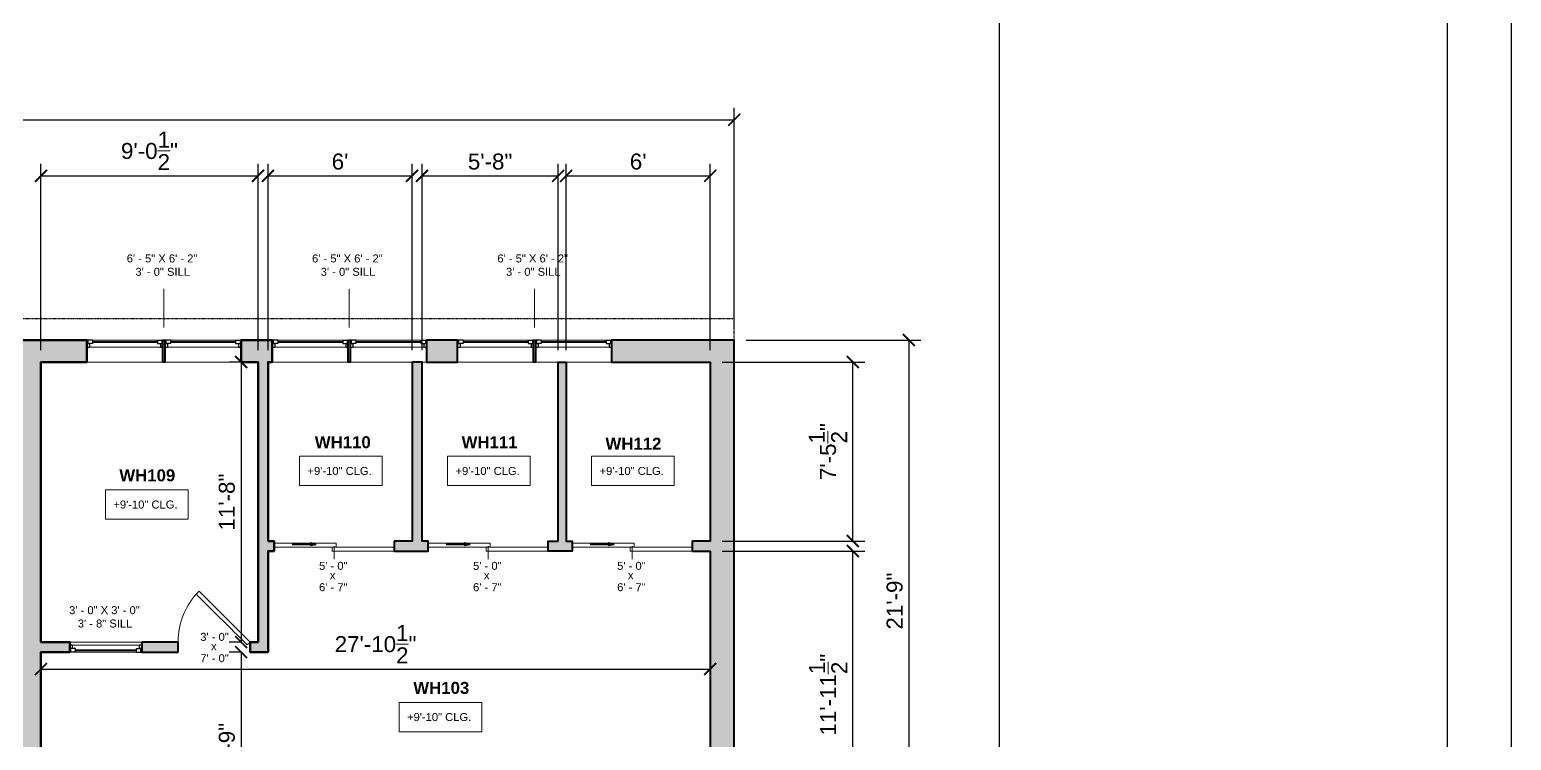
# Model space of a CAD drawing. Header units: inches. Extents: x -2078 to 106214, y -964 to 6385.
# Drawn here: x 77801 to 78542, y 4011 to 4366 of the extents above; entities that cross this region are included whole.
import ezdxf

# ---------------------------------------------------------------- set-up
doc = ezdxf.new("R2010")
doc.units = ezdxf.units.IN
doc.header["$MEASUREMENT"] = 0
doc.linetypes.add('HIDDEN2', pattern=[0.1875, 0.125, -0.0625])
for name, color, linetype, lineweight in [('A-ANNO', 2, 'Continuous', 5), ('A-ANNO-DIMS', 1, 'Continuous', 9), ('A-DETAIL-1', 4, 'Continuous', 40), ('A-DOOR', 1, 'Continuous', 18), ('A-GLAZ', 2, 'Continuous', 30), ('A-HIDDEN', 2, 'HIDDEN2', 18), ('A-WALL', 3, 'Continuous', 40), ('A-WINDOWS', 2, 'Continuous', 18)]:
    doc.layers.add(name, color=color, linetype=linetype, lineweight=lineweight)
doc.layers.add('A-HATCH', color=9, linetype='Continuous')
doc.layers.add('A-TB', color=7, linetype='Continuous')
doc.styles.add('Arial_1', font='arial.ttf', dxfattribs={"height": 0.0625})
doc.styles.add('Arial_2', font='arial.ttf', dxfattribs={"height": 3})
doc.styles.add('Arial_B', font='arialbd.ttf', dxfattribs={"height": 4.5})
doc.styles.add('Jay Cad', font='arial.ttf', dxfattribs={"height": 0.125})
doc.dimstyles.new('Jay Cad - DIMS', dxfattribs={"dimtxt": 0.125, "dimasz": 0.09375, "dimexe": 0.09375, "dimexo": 0.09375, "dimgap": 0.046875, "dimtad": 1, "dimdec": 1, "dimzin": 0, "dimdsep": 46, "dimlunit": 4, "dimtxsty": 'Jay Cad', "dimblk": 'ARCHTICK', "dimcen": 0.09, "dimclrd": 1, "dimclre": 1, "dimclrt": 256, "dimadec": 0, "dimazin": 0, "dimtfac": 1, "dimtdec": 1, "dimtofl": 0, "dimtmove": 1, "dimatfit": 3, "dimfxl": 1, "dimtolj": 1, "dimtzin": 0, "dimarcsym": 0})

# ---------------------------------------------------------------- blocks, each defined once
blk = doc.blocks.new('JC_DOOR_SINGLE PANEL - SINGLE DOOR-1456345-Weiler Hall - Main Floor Plan Existing')
at = {"layer": 'A-DOOR', "lineweight": 30}
for p, q in [((-7.46, 27.96), (-8.87, 26.54)), ((-8.87, 26.54), (16.59, 1.09)), ((18, 2.5), (-7.46, 27.96)), ((16.59, 1.09), (18, 2.5))]:
    blk.add_line(p, q, dxfattribs=at)
at = {"layer": 'A-DOOR', "lineweight": 9}
blk.add_arc((18, 2.5), 36, 135, 180, dxfattribs=at)
blk = doc.blocks.new('JC_FIXED WINDOW - MUNTIN - FIXED WINDOW-1463137-Weiler Hall - Main Floor Plan Existing')
at = {"layer": 'A-GLAZ'}
for p, q in [((-18, 2.5), (-18, -2.5)), ((-15.25, 2.5), (-18, 2.5)), ((-17.5, 2.5), (-17.5, 0.75)), ((-17.5, 0.75), (-16.75, 0.75)), ((-15.25, 0.75), (-16.75, 0.75)), ((-16.75, 0.75), (-16.75, -1)), ((-15.25, 2.5), (-15.25, 0.75)), ((15.25, 2.5), (18, 2.5)), ((15.25, 2.5), (15.25, 0.75)), ((15.25, 0.75), (17.5, 0.75)), ((16.75, 0.75), (16.75, -1)), ((17.5, 2.5), (17.5, 0.75)), ((18, 2.5), (18, -2.5)), ((-18, -1), (-16.75, -1)), ((16.75, -1), (18, -1))]:
    blk.add_line(p, q, dxfattribs=at)
at = {"layer": 'A-GLAZ', "lineweight": 9}
for p, q in [((15.25, 2.5), (-15.25, 2.5)), ((16.75, -1), (-16.75, -1))]:
    blk.add_line(p, q, dxfattribs=at)
at = {"layer": 'A-GLAZ', "lineweight": 40}
blk.add_line((-15.25, 1.625), (15.25, 1.625), dxfattribs=at)
at = {"layer": 'A-WINDOWS'}
for p, q in [((18, 2.5), (-18, 2.5)), ((-18, -2.5), (18, -2.5))]:
    blk.add_line(p, q, dxfattribs=at)
blk = doc.blocks.new('JC_SLIDING DOOR_GLASS - SLIDING DOOR - GLASS-1463932-Weiler Hall - Main Floor Plan Existing')
at = {"layer": 'A-DETAIL-1', "lineweight": 18}
blk.add_hatch(color=256, dxfattribs=at).paths.add_polyline_path([(12.01, 4.53), (9, 4), (12.01, 3.47)])
at = {"layer": 'A-DETAIL-1'}
for p, q in [((12.01, 4.53), (9, 4)), ((21, 4), (9, 4)), ((9, 4), (12.01, 3.47)), ((12.01, 3.47), (12.01, 4.53))]:
    blk.add_line(p, q, dxfattribs=at)
at = {"layer": 'A-DOOR'}
for p, q in [((1, 7.5), (-30, 7.5)), ((-30, 7.5), (-30, 5.5)), ((1, 5.5), (1, 7.5)), ((-30, 5.5), (1, 5.5)), ((30, 5.5), (-1, 5.5)), ((-1, 5.5), (-1, 3.5)), ((-1, 3.5), (30, 3.5)), ((30, 3.5), (30, 5.5))]:
    blk.add_line(p, q, dxfattribs=at)
blk = doc.blocks.new('JC_FIXED WINDOW - MUNTIN - FIXED WINDOW-1460296-Weiler Hall - Main Floor Plan Existing')
at = {"layer": 'A-GLAZ'}
for p, q in [((-19, 5.5), (-19, -5.5)), ((-16.25, 5.5), (-19, 5.5)), ((-19, 2), (-17.75, 2)), ((-18.5, 5.5), (-18.5, 3.75)), ((-18.5, 3.75), (-17.75, 3.75)), ((-16.25, 3.75), (-17.75, 3.75)), ((-17.75, 3.75), (-17.75, 2)), ((-16.25, 5.5), (-16.25, 3.75)), ((16.25, 5.5), (19, 5.5)), ((16.25, 5.5), (16.25, 3.75)), ((16.25, 3.75), (18.5, 3.75)), ((17.75, 3.75), (17.75, 2)), ((17.75, 2), (19, 2)), ((18.5, 5.5), (18.5, 3.75)), ((19, 5.5), (19, -5.5))]:
    blk.add_line(p, q, dxfattribs=at)
at = {"layer": 'A-GLAZ', "lineweight": 9}
for p, q in [((17.75, 2), (-17.75, 2)), ((16.25, 5.5), (-16.25, 5.5))]:
    blk.add_line(p, q, dxfattribs=at)
at = {"layer": 'A-GLAZ', "lineweight": 40}
blk.add_line((-16.25, 4.625), (16.25, 4.625), dxfattribs=at)
at = {"layer": 'A-WINDOWS'}
for p, q in [((19, 5.5), (-19, 5.5)), ((-19, -5.5), (19, -5.5))]:
    blk.add_line(p, q, dxfattribs=at)
blk = doc.blocks.new('JC- existing door Tag_quad - JC- existing door Tag_quad-839775-Weiler Hall - Main Floor Plan Existing')
at = {"layer": 'A-ANNO', "insert": (-0.023, 0.038), "char_height": 0.0625, "width": 0.0505, "attachment_point": 1, "style": 'Arial_1', "bg_fill": 3, "box_fill_scale": 1.25, "bg_fill_color": 256, "bg_fill_true_color": 13158600, "bg_fill_transparency": 0}
blk.add_mtext('x', dxfattribs=at)
blk = doc.blocks.new('_ArchTick')
at = {"color": 0, "linetype": 'ByBlock', "const_width": 0.15}
blk.add_lwpolyline([(-0.5, -0.5), (0.5, 0.5)], dxfattribs=at)
blk = doc.blocks.new('*D2828')
at = {"layer": 'A-ANNO-DIMS', "color": 1, "lineweight": -2, "transparency": 16777216}
for p, q in [((77806.93, 4206.15), (77806.93, 4299.2)), ((77915.43, 4206.15), (77915.43, 4299.2)), ((77806.93, 4293.2), (77915.43, 4293.2))]:
    blk.add_line(p, q, dxfattribs=at)
at = {"layer": 'Defpoints', "color": 0, "transparency": 16777216}
for p in [(77915.43, 4293.2), (77806.93, 4200.15), (77915.43, 4200.15)]:
    blk.add_point(p, dxfattribs=at)
at = {"layer": 'A-ANNO-DIMS', "color": 1, "lineweight": -2, "transparency": 16777216, "xscale": 6, "yscale": 6, "zscale": 6, "rotation": 180}
blk.add_blockref('_ArchTick', (77806.93, 4293.2), dxfattribs=at)
at = {"layer": 'A-ANNO-DIMS', "color": 1, "lineweight": -2, "transparency": 16777216, "xscale": 6, "yscale": 6, "zscale": 6}
blk.add_blockref('_ArchTick', (77915.43, 4293.2), dxfattribs=at)
at = {"layer": 'A-ANNO-DIMS', "color": 2, "transparency": 16777216, "insert": (77861.18, 4305.64), "char_height": 8, "width": 0.8829, "attachment_point": 5, "style": 'Jay Cad'}
blk.add_mtext('\\A1;9\'-0{\\H1x;\\S1/2;}"', dxfattribs=at)
blk = doc.blocks.new('*D2829')
at = {"layer": 'A-ANNO-DIMS', "color": 1, "lineweight": -2, "transparency": 16777216}
for p, q in [((77920.43, 4206.15), (77920.43, 4299.2)), ((77992.43, 4206.15), (77992.43, 4299.2)), ((77920.43, 4293.2), (77992.43, 4293.2))]:
    blk.add_line(p, q, dxfattribs=at)
at = {"layer": 'Defpoints', "color": 0, "transparency": 16777216}
for p in [(77992.43, 4293.2), (77920.43, 4200.15), (77992.43, 4200.15)]:
    blk.add_point(p, dxfattribs=at)
at = {"layer": 'A-ANNO-DIMS', "color": 1, "lineweight": -2, "transparency": 16777216, "xscale": 6, "yscale": 6, "zscale": 6, "rotation": 180}
blk.add_blockref('_ArchTick', (77920.43, 4293.2), dxfattribs=at)
at = {"layer": 'A-ANNO-DIMS', "color": 1, "lineweight": -2, "transparency": 16777216, "xscale": 6, "yscale": 6, "zscale": 6}
blk.add_blockref('_ArchTick', (77992.43, 4293.2), dxfattribs=at)
at = {"layer": 'A-ANNO-DIMS', "color": 2, "transparency": 16777216, "insert": (77956.43, 4300.29), "char_height": 8, "width": 0.5345, "attachment_point": 5, "style": 'Jay Cad'}
blk.add_mtext("\\A1;6'", dxfattribs=at)
blk = doc.blocks.new('*D2830')
at = {"layer": 'A-ANNO-DIMS', "color": 1, "lineweight": -2, "transparency": 16777216}
for p, q in [((77997.43, 4206.15), (77997.43, 4299.2)), ((78065.43, 4206.15), (78065.43, 4299.2)), ((77997.43, 4293.2), (78065.43, 4293.2))]:
    blk.add_line(p, q, dxfattribs=at)
at = {"layer": 'Defpoints', "color": 0, "transparency": 16777216}
for p in [(78065.43, 4293.2), (77997.43, 4200.15), (78065.43, 4200.15)]:
    blk.add_point(p, dxfattribs=at)
at = {"layer": 'A-ANNO-DIMS', "color": 1, "lineweight": -2, "transparency": 16777216, "xscale": 6, "yscale": 6, "zscale": 6, "rotation": 180}
blk.add_blockref('_ArchTick', (77997.43, 4293.2), dxfattribs=at)
at = {"layer": 'A-ANNO-DIMS', "color": 1, "lineweight": -2, "transparency": 16777216, "xscale": 6, "yscale": 6, "zscale": 6}
blk.add_blockref('_ArchTick', (78065.43, 4293.2), dxfattribs=at)
at = {"layer": 'A-ANNO-DIMS', "color": 2, "transparency": 16777216, "insert": (78031.43, 4300.29), "char_height": 8, "width": 0.5345, "attachment_point": 5, "style": 'Jay Cad'}
blk.add_mtext('\\A1;5\'-8"', dxfattribs=at)
blk = doc.blocks.new('*D2831')
at = {"layer": 'A-ANNO-DIMS', "color": 1, "lineweight": -2, "transparency": 16777216}
for p, q in [((78069.43, 4206.15), (78069.43, 4299.2)), ((78141.43, 4206.15), (78141.43, 4299.2)), ((78069.43, 4293.2), (78141.43, 4293.2))]:
    blk.add_line(p, q, dxfattribs=at)
at = {"layer": 'Defpoints', "color": 0, "transparency": 16777216}
for p in [(78141.43, 4293.2), (78069.43, 4200.15), (78141.43, 4200.15)]:
    blk.add_point(p, dxfattribs=at)
at = {"layer": 'A-ANNO-DIMS', "color": 1, "lineweight": -2, "transparency": 16777216, "xscale": 6, "yscale": 6, "zscale": 6, "rotation": 180}
blk.add_blockref('_ArchTick', (78069.43, 4293.2), dxfattribs=at)
at = {"layer": 'A-ANNO-DIMS', "color": 1, "lineweight": -2, "transparency": 16777216, "xscale": 6, "yscale": 6, "zscale": 6}
blk.add_blockref('_ArchTick', (78141.43, 4293.2), dxfattribs=at)
at = {"layer": 'A-ANNO-DIMS', "color": 2, "transparency": 16777216, "insert": (78105.43, 4300.29), "char_height": 8, "width": 0.5345, "attachment_point": 5, "style": 'Jay Cad'}
blk.add_mtext("\\A1;6'", dxfattribs=at)
blk = doc.blocks.new('*D2836')
at = {"layer": 'A-ANNO-DIMS', "color": 1, "lineweight": -2, "transparency": 16777216}
for p, q in [((78147.43, 4200.15), (78218.74, 4200.15)), ((78212.74, 4110.63), (78212.74, 4200.15)), ((78147.43, 4110.63), (78218.74, 4110.63))]:
    blk.add_line(p, q, dxfattribs=at)
at = {"layer": 'Defpoints', "color": 0, "transparency": 16777216}
for p in [(78141.43, 4200.15), (78212.74, 4200.15), (78141.43, 4110.63)]:
    blk.add_point(p, dxfattribs=at)
at = {"layer": 'A-ANNO-DIMS', "color": 1, "lineweight": -2, "transparency": 16777216, "xscale": 6, "yscale": 6, "zscale": 6}
for p, rotation in [((78212.74, 4200.15), 90), ((78212.74, 4110.63), 270)]:
    blk.add_blockref('_ArchTick', p, dxfattribs=dict(at, rotation=rotation))
at = {"layer": 'A-ANNO-DIMS', "color": 2, "transparency": 16777216, "insert": (78200.3, 4155.39), "char_height": 8, "width": 0.8829, "attachment_point": 5, "rotation": 90, "style": 'Jay Cad'}
blk.add_mtext('\\A1;7\'-5{\\H1x;\\S1/2;}"', dxfattribs=at)
blk = doc.blocks.new('*D2837')
at = {"layer": 'A-ANNO-DIMS', "color": 1, "lineweight": -2, "transparency": 16777216}
for p, q in [((78147.43, 4105.63), (78218.74, 4105.63)), ((78212.74, 3962.15), (78212.74, 4105.63)), ((78147.43, 3962.15), (78218.74, 3962.15))]:
    blk.add_line(p, q, dxfattribs=at)
at = {"layer": 'Defpoints', "color": 0, "transparency": 16777216}
for p in [(78141.43, 4105.63), (78212.74, 4105.63), (78141.43, 3962.15)]:
    blk.add_point(p, dxfattribs=at)
at = {"layer": 'A-ANNO-DIMS', "color": 1, "lineweight": -2, "transparency": 16777216, "xscale": 6, "yscale": 6, "zscale": 6}
for p, rotation in [((78212.74, 4105.63), 90), ((78212.74, 3962.15), 270)]:
    blk.add_blockref('_ArchTick', p, dxfattribs=dict(at, rotation=rotation))
at = {"layer": 'A-ANNO-DIMS', "color": 2, "transparency": 16777216, "insert": (78200.37, 4033.89), "char_height": 8, "width": 1.1137, "attachment_point": 5, "rotation": 90, "style": 'Jay Cad'}
blk.add_mtext('\\A1;11\'-11{\\H1x;\\S1/2;}"', dxfattribs=at)
blk = doc.blocks.new('*D2838')
at = {"layer": 'A-ANNO-DIMS', "color": 1, "lineweight": -2, "transparency": 16777216}
for p, q in [((78159.43, 4211.15), (78246.74, 4211.15)), ((78240.74, 4211.15), (78240.74, 3950.15)), ((78159.43, 3950.15), (78246.74, 3950.15))]:
    blk.add_line(p, q, dxfattribs=at)
at = {"layer": 'Defpoints', "color": 0, "transparency": 16777216}
for p in [(78153.43, 4211.15), (78153.43, 3950.15), (78240.74, 3950.15)]:
    blk.add_point(p, dxfattribs=at)
at = {"layer": 'A-ANNO-DIMS', "color": 1, "lineweight": -2, "transparency": 16777216, "xscale": 6, "yscale": 6, "zscale": 6}
for p, rotation in [((78240.74, 4211.15), 90), ((78240.74, 3950.15), 270)]:
    blk.add_blockref('_ArchTick', p, dxfattribs=dict(at, rotation=rotation))
at = {"layer": 'A-ANNO-DIMS', "color": 2, "transparency": 16777216, "insert": (78233.65, 4080.65), "char_height": 8, "width": 0.6498, "attachment_point": 5, "rotation": 90, "style": 'Jay Cad'}
blk.add_mtext('\\A1;21\'-9"', dxfattribs=at)
blk = doc.blocks.new('*D2842')
at = {"layer": 'A-ANNO-DIMS', "color": 1, "lineweight": -2, "transparency": 16777216}
for p, q in [((77092.93, 4246.15), (77092.93, 4327.2)), ((78153.43, 4217.15), (78153.43, 4327.2)), ((77092.93, 4321.2), (78153.43, 4321.2))]:
    blk.add_line(p, q, dxfattribs=at)
at = {"layer": 'Defpoints', "color": 0, "transparency": 16777216}
for p in [(78153.43, 4321.2), (77092.93, 4240.15), (78153.43, 4211.15)]:
    blk.add_point(p, dxfattribs=at)
at = {"layer": 'A-ANNO-DIMS', "color": 1, "lineweight": -2, "transparency": 16777216, "xscale": 6, "yscale": 6, "zscale": 6, "rotation": 180}
blk.add_blockref('_ArchTick', (77092.93, 4321.2), dxfattribs=at)
at = {"layer": 'A-ANNO-DIMS', "color": 1, "lineweight": -2, "transparency": 16777216, "xscale": 6, "yscale": 6, "zscale": 6}
blk.add_blockref('_ArchTick', (78153.43, 4321.2), dxfattribs=at)
at = {"layer": 'A-ANNO-DIMS', "color": 2, "transparency": 16777216, "insert": (77623.18, 4333.64), "char_height": 8, "width": 0.9983, "attachment_point": 5, "style": 'Jay Cad'}
blk.add_mtext('\\A1;88\'-4{\\H1x;\\S1/2;}"', dxfattribs=at)
blk = doc.blocks.new('*D2814')
at = {"layer": 'A-ANNO-DIMS', "color": 1, "lineweight": -2, "transparency": 16777216}
for p, q in [((77906.61, 4200.15), (77900.96, 4200.15)), ((77906.96, 4200.15), (77906.96, 4060.15)), ((77906.61, 4060.15), (77900.96, 4060.15))]:
    blk.add_line(p, q, dxfattribs=at)
at = {"layer": 'Defpoints', "color": 0, "transparency": 16777216}
for p in [(77912.61, 4200.15), (77906.96, 4060.15), (77912.61, 4060.15)]:
    blk.add_point(p, dxfattribs=at)
at = {"layer": 'A-ANNO-DIMS', "color": 1, "lineweight": -2, "transparency": 16777216, "xscale": 6, "yscale": 6, "zscale": 6}
for p, rotation in [((77906.96, 4200.15), 90), ((77906.96, 4060.15), 270)]:
    blk.add_blockref('_ArchTick', p, dxfattribs=dict(at, rotation=rotation))
at = {"layer": 'A-ANNO-DIMS', "color": 2, "transparency": 16777216, "insert": (77899.87, 4130.15), "char_height": 8, "width": 0.6498, "attachment_point": 5, "rotation": 90, "style": 'Jay Cad'}
blk.add_mtext('\\A1;11\'-8"', dxfattribs=at)
blk = doc.blocks.new('*D2815')
at = {"layer": 'A-ANNO-DIMS', "color": 1, "lineweight": -2, "transparency": 16777216}
for p, q in [((77906.61, 4055.15), (77900.96, 4055.15)), ((77906.96, 4055.15), (77906.96, 3962.15)), ((77906.61, 3962.15), (77900.96, 3962.15))]:
    blk.add_line(p, q, dxfattribs=at)
at = {"layer": 'Defpoints', "color": 0, "transparency": 16777216}
for p in [(77912.61, 4055.15), (77906.96, 3962.15), (77912.61, 3962.15)]:
    blk.add_point(p, dxfattribs=at)
at = {"layer": 'A-ANNO-DIMS', "color": 1, "lineweight": -2, "transparency": 16777216, "xscale": 6, "yscale": 6, "zscale": 6}
for p, rotation in [((77906.96, 4055.15), 90), ((77906.96, 3962.15), 270)]:
    blk.add_blockref('_ArchTick', p, dxfattribs=dict(at, rotation=rotation))
at = {"layer": 'A-ANNO-DIMS', "color": 2, "transparency": 16777216, "insert": (77899.87, 4008.65), "char_height": 8, "width": 0.5345, "attachment_point": 5, "rotation": 90, "style": 'Jay Cad'}
blk.add_mtext('\\A1;7\'-9"', dxfattribs=at)
blk = doc.blocks.new('*D2816')
at = {"layer": 'A-ANNO-DIMS', "color": 1, "lineweight": -2, "transparency": 16777216}
for p, q in [((77806.93, 4046.69), (78141.43, 4046.69)), ((77806.93, 4046.35), (77806.93, 4040.69)), ((78141.43, 4046.35), (78141.43, 4040.69))]:
    blk.add_line(p, q, dxfattribs=at)
at = {"layer": 'Defpoints', "color": 0, "transparency": 16777216}
for p in [(77806.93, 4052.35), (78141.43, 4052.35), (78141.43, 4046.69)]:
    blk.add_point(p, dxfattribs=at)
at = {"layer": 'A-ANNO-DIMS', "color": 1, "lineweight": -2, "transparency": 16777216, "xscale": 6, "yscale": 6, "zscale": 6, "rotation": 180}
blk.add_blockref('_ArchTick', (77806.93, 4046.69), dxfattribs=at)
at = {"layer": 'A-ANNO-DIMS', "color": 1, "lineweight": -2, "transparency": 16777216, "xscale": 6, "yscale": 6, "zscale": 6}
blk.add_blockref('_ArchTick', (78141.43, 4046.69), dxfattribs=at)
at = {"layer": 'A-ANNO-DIMS', "color": 2, "transparency": 16777216, "insert": (77974.18, 4059.13), "char_height": 8, "width": 1.1137, "attachment_point": 5, "style": 'Jay Cad'}
blk.add_mtext('\\A1;27\'-10{\\H1x;\\S1/2;}"', dxfattribs=at)
blk = doc.blocks.new('JC_TB_48x36 - JC_TB_3624-1264225-Floor Plans')
at = {"layer": 'A-TB'}
for p, q in [((47.997, -11.988), (47.997, 24.012)), ((43.997, 23.512), (43.997, -11.488)), ((47.497, -11.488), (47.497, 23.512))]:
    blk.add_line(p, q, dxfattribs=at)

msp = doc.modelspace()

# ---------------------------------------------------------------- linework, layer by layer
at = {"layer": 'A-ANNO'}
for p, q in [((77868.306, 4217.412), (77868.306, 4236.796)), ((77960.931, 4217.412), (77960.931, 4236.796)), ((78053.556, 4217.412), (78053.556, 4236.796))]:
    msp.add_line(p, q, dxfattribs=at)
at = {"layer": 'A-HIDDEN', "lineweight": 30}
for p, q in [((78153.43, 4221.799), (77092.93, 4221.799)), ((78153.43, 4211.152), (78153.43, 4221.799))]:
    msp.add_line(p, q, dxfattribs=at)

# ---------------------------------------------------------------- block references
at = {"layer": 'A-DOOR', "rotation": 180}
for p in [(77953.43, 4113.132), (78030.43, 4113.132), (78102.43, 4113.132)]:
    msp.add_blockref('JC_SLIDING DOOR_GLASS - SLIDING DOOR - GLASS-1463932-Weiler Hall - Main Floor Plan Existing', p, dxfattribs=at)
at = {"layer": 'A-WINDOWS'}
for p in [(77848.93, 4205.652), (77887.93, 4205.652), (77941.555, 4205.652), (77980.555, 4205.652), (78034.18, 4205.652), (78073.18, 4205.652)]:
    msp.add_blockref('JC_FIXED WINDOW - MUNTIN - FIXED WINDOW-1460296-Weiler Hall - Main Floor Plan Existing', p, dxfattribs=at)
at = {"layer": 'A-WINDOWS', "rotation": 180}
msp.add_blockref('JC_FIXED WINDOW - MUNTIN - FIXED WINDOW-1463137-Weiler Hall - Main Floor Plan Existing', (77839.43, 4057.652), dxfattribs=at)

# ---------------------------------------------------------------- texts
at = {"layer": 'A-ANNO', "attachment_point": 1}
for s, insert, char_height, width, style in [('6\' - 5" X 6\' - 2"', (77849.812, 4253.912), 4, 44.642, 'Arial_2'), ('6\' - 5" X 6\' - 2"', (77942.437, 4253.912), 4, 44.642, 'Arial_2'), ('6\' - 5" X 6\' - 2"', (78035.062, 4253.912), 4, 44.642, 'Arial_2'), ('3\' - 0" SILL', (77854.145, 4247.245), 4, 34.138, 'Arial_2'), ('3\' - 0" SILL', (77946.77, 4247.245), 4, 34.138, 'Arial_2'), ('3\' - 0" SILL', (78039.395, 4247.245), 4, 34.138, 'Arial_2'), ('WH110', (77943.807, 4163.058), 6, 39.188, 'Arial_B'), ('WH111', (78017.201, 4163.058), 6, 39.188, 'Arial_B'), ('WH112', (78089.092, 4162.288), 6, 39.188, 'Arial_B'), ('WH109', (77846.101, 4146.506), 6, 46.056, 'Arial_B'), ('3\' - 0" X 3\' - 0"', (77820.999, 4078.118), 4, 44.642, 'Arial_2'), ('3\' - 8" SILL', (77825.333, 4071.452), 4, 34.138, 'Arial_2'), ('WH103', (77993.056, 4040.288), 6, 115.948, 'Arial_B')]:
    msp.add_mtext(s, dxfattribs=dict(at, insert=insert, char_height=char_height, width=width, style=style))
at = {"layer": 'A-ANNO', "char_height": 4, "attachment_point": 1, "style": 'Arial_2', "bg_fill": 3, "box_fill_scale": 1.25, "bg_fill_color": 256, "bg_fill_true_color": 13158600, "bg_fill_transparency": 0}
for s, insert, width in [('+9\'-10" CLG.', (77940.153, 4147.7), 40.198), ('+9\'-10" CLG.', (78014.153, 4147.7), 40.198), ('+9\'-10" CLG.', (78086.153, 4147.7), 40.198), ('+9\'-10" CLG.', (77843.116, 4130.921), 40.198), ('5\' - 0"', (77945.934, 4100.269), 17.978), ('5\' - 0"', (78022.934, 4100.269), 17.978), ('5\' - 0"', (78094.934, 4100.269), 17.978), ('6\' - 7"', (77945.934, 4089.588), 17.978), ('6\' - 7"', (78022.934, 4089.588), 17.978), ('6\' - 7"', (78094.934, 4089.588), 17.978), ('3\' - 0"', (77886.557, 4064.789), 17.978), ('7\' - 0"', (77886.557, 4054.108), 17.978), ('+9\'-10" CLG.', (77989.907, 4024.704), 40.198)]:
    msp.add_mtext(s, dxfattribs=dict(at, insert=insert, width=width))

# ---------------------------------------------------------------- dimensions: what is measured, and where the dimension line sits
at = {"layer": 'A-ANNO-DIMS'}
for base, p1, p2, picture, middle in [((78153.43, 4321.205), (77092.93, 4240.152), (78153.43, 4211.152), '*D2842', (77623.18, 4333.639)), ((77915.43, 4293.205), (77806.93, 4200.152), (77915.43, 4200.152), '*D2828', (77861.18, 4305.639)), ((77992.43, 4293.205), (77920.43, 4200.152), (77992.43, 4200.152), '*D2829', (77956.43, 4300.289)), ((78065.43, 4293.205), (77997.43, 4200.152), (78065.43, 4200.152), '*D2830', (78031.43, 4300.289)), ((78141.43, 4293.205), (78069.43, 4200.152), (78141.43, 4200.152), '*D2831', (78105.43, 4300.289))]:
    dim = msp.add_linear_dim(base=base, p1=p1, p2=p2, dimstyle='Jay Cad - DIMS', override={"dimclrt": 2}, dxfattribs=at)
    dim.commit()
    dim.dimension.update_dxf_attribs({"geometry": picture, "text_midpoint": middle})
for base, p1, p2, picture, middle in [((78240.735, 3950.152), (78153.43, 4211.152), (78153.43, 3950.152), '*D2838', (78233.651, 4080.652)), ((78212.735, 4200.152), (78141.43, 4110.632), (78141.43, 4200.152), '*D2836', (78200.301, 4155.392)), ((78212.735, 4105.632), (78141.43, 3962.152), (78141.43, 4105.632), '*D2837', (78200.369, 4033.892))]:
    dim = msp.add_linear_dim(base=base, p1=p1, p2=p2, angle=90, dimstyle='Jay Cad - DIMS', override={"dimclrt": 2}, dxfattribs=at)
    dim.commit()
    dim.dimension.update_dxf_attribs({"geometry": picture, "text_midpoint": middle})

# ---------------------------------------------------------------- next in the draw order: hatches: boundary and pattern name
at = {"layer": 'A-HATCH'}
h = msp.add_hatch(color=256, dxfattribs=at)
h.dxf.hatch_style = 1
h.paths.add_polyline_path([(76714.365, 4091.893), (76711.412, 4090.578), (76711.068, 4090.486), (76712.362, 4085.657), (76713.087, 4085.851), (76716.398, 4087.325)])
h.paths.add_polyline_path([(76565.93, 4232.152), (76527.93, 4232.152), (76527.93, 4229.152), (76565.93, 4229.152)], flags=17)
h.paths.add_polyline_path([(75880.43, 4105.652), (75874.43, 4105.652), (75874.43, 4057.652), (75659.861, 4057.652), (75659.861, 4083.652), (75649.43, 4083.652), (75649.43, 4225.652), (76364.43, 4225.652), (76364.43, 3958.152), (76230.43, 3958.152), (76230.43, 3950.152), (76648.43, 3950.152), (76648.43, 3962.152), (76374.43, 3962.152), (76374.43, 4092.652), (76386.93, 4092.652), (76386.93, 4098.652), (76374.43, 4098.652), (76374.43, 4229.152), (76432.93, 4229.152), (76432.93, 4240.152), (76364.43, 4240.152), (76364.43, 4233.652), (75644.43, 4233.652), (75644.43, 4078.652), (75654.861, 4078.652), (75654.861, 4020.652), (75644.43, 4020.652), (75644.43, 3950.152), (75674.861, 3950.152), (75674.861, 3958.152), (75670.43, 3958.152), (75670.43, 4033.652), (75874.43, 4033.652), (75874.43, 3958.152), (75869.861, 3958.152), (75869.861, 3950.152), (76182.43, 3950.152), (76182.43, 3958.152), (75880.43, 3958.152)])
h.paths.add_polyline_path([(76486.93, 4240.152), (76470.93, 4240.152), (76470.93, 4229.152), (76486.93, 4229.152)], flags=17)
h.paths.add_polyline_path([(76527.93, 4240.152), (76524.93, 4240.152), (76524.93, 4229.152), (76527.93, 4229.152)], flags=17)
h.paths.add_polyline_path([(76539.93, 4229.152), (76533.93, 4229.152), (76533.93, 4098.652), (76531.93, 4098.652), (76531.93, 4092.652), (76539.93, 4092.652), (76539.93, 4102.79), (76569.942, 4087.633), (76573.101, 4086.869), (76574.276, 4091.729), (76571.68, 4092.357), (76539.93, 4108.392)], flags=17)
h.paths.add_polyline_path([(76617.969, 4240.152), (76565.93, 4240.152), (76565.93, 4229.152), (76617.969, 4229.152)], flags=17)
h.paths.add_polyline_path([(76495.93, 4098.652), (76482.93, 4098.652), (76482.93, 4092.652), (76495.93, 4092.652)], flags=17)
h.paths.add_polyline_path([(76969.43, 3962.152), (76940.43, 3962.152), (76940.43, 3974.034), (76934.43, 3974.034), (76934.43, 3962.152), (76684.43, 3962.152), (76684.43, 3950.152), (76969.43, 3950.152)])
h.paths.add_polyline_path([(76756.43, 4240.152), (76655.969, 4240.152), (76655.969, 4229.152), (76751.43, 4229.152), (76751.43, 4108.396), (76747.252, 4106.535), (76749.286, 4101.968), (76751.43, 4102.922), (76751.43, 4092.652), (76759.43, 4092.652), (76759.43, 4097.652), (76756.43, 4097.652)])
h.paths.add_polyline_path([(76887.43, 4240.152), (76833.43, 4240.152), (76833.43, 4229.152), (76887.43, 4229.152)])
h.paths.add_polyline_path([(76795.43, 4240.152), (76794.43, 4240.152), (76794.43, 4229.152), (76795.43, 4229.152)])
h.paths.add_polyline_path([(76940.43, 4240.152), (76925.43, 4240.152), (76925.43, 4229.152), (76934.43, 4229.152), (76934.43, 4097.652), (76913.43, 4097.652), (76913.43, 4092.652), (76934.43, 4092.652), (76934.43, 4010.034), (76940.43, 4010.034)])
h.paths.add_polyline_path([(76979.43, 4240.152), (76978.43, 4240.152), (76978.43, 4229.152), (76979.43, 4229.152)])
h.paths.add_polyline_path([(77092.93, 4240.152), (77013.93, 4240.152), (77013.93, 4169.034), (77020.93, 4169.034), (77020.93, 4229.152), (77078.93, 4229.152), (77078.93, 4108.998), (77020.93, 4108.998), (77020.93, 4133.034), (77013.93, 4133.034), (77013.93, 4024.034), (77020.93, 4024.034), (77020.93, 4103.998), (77078.93, 4103.998), (77078.93, 3962.152), (77047.43, 3962.152), (77047.43, 3986.034), (77020.93, 3986.034), (77020.93, 3988.034), (77013.93, 3988.034), (77013.93, 3981.034), (77042.43, 3981.034), (77042.43, 3962.152), (77041.43, 3962.152), (77041.43, 3950.152), (77102.93, 3950.152), (77102.93, 3962.152), (77092.93, 3962.152), (77092.93, 4200.152), (77129.93, 4200.152), (77129.93, 4211.152), (77092.93, 4211.152)])
h.paths.add_polyline_path([(76817.43, 4097.652), (76795.43, 4097.652), (76795.43, 4092.652), (76817.43, 4092.652)])
h.paths.add_polyline_path([(77356.93, 3962.152), (77138.93, 3962.152), (77138.93, 3950.152), (77356.93, 3950.152)])
h.paths.add_polyline_path([(77221.93, 4211.152), (77205.93, 4211.152), (77205.93, 4200.152), (77221.93, 4200.152)])
h.paths.add_polyline_path([(77313.93, 4211.152), (77297.93, 4211.152), (77297.93, 4200.152), (77313.93, 4200.152)])
h.paths.add_polyline_path([(77458.93, 4211.152), (77389.93, 4211.152), (77389.93, 4200.152), (77430.93, 4200.152), (77430.93, 3962.152), (77392.93, 3962.152), (77392.93, 3950.152), (77693.93, 3950.152), (77693.93, 3962.152), (77443.93, 3962.152), (77443.93, 4200.152), (77458.93, 4200.152)])
h.paths.add_polyline_path([(77497.93, 4211.152), (77496.93, 4211.152), (77496.93, 4200.152), (77497.93, 4200.152)], flags=17)
h.paths.add_polyline_path([(77551.93, 4211.152), (77535.93, 4211.152), (77535.93, 4200.152), (77551.93, 4200.152)], flags=17)
h.paths.add_polyline_path([(77644.93, 4211.152), (77628.93, 4211.152), (77628.93, 4200.152), (77644.93, 4200.152)], flags=17)
h.paths.add_polyline_path([(77590.93, 4211.152), (77589.93, 4211.152), (77589.93, 4200.152), (77590.93, 4200.152)], flags=17)
h.paths.add_polyline_path([(77683.93, 4211.152), (77682.93, 4211.152), (77682.93, 4200.152), (77683.93, 4200.152)], flags=17)
h.paths.add_polyline_path([(77829.93, 4211.152), (77721.93, 4211.152), (77721.93, 4200.152), (77793.93, 4200.152), (77793.93, 4186.652), (77692.93, 4186.652), (77692.93, 4082.485), (77696.93, 4082.485), (77696.93, 4182.652), (77793.93, 4182.652), (77793.93, 4046.652), (77733.654, 4046.652), (77733.654, 4042.652), (77793.93, 4042.652), (77793.93, 3962.152), (77753.93, 3962.152), (77753.93, 3950.152), (77817.93, 3950.152), (77817.93, 3962.152), (77806.93, 3962.152), (77806.93, 4055.152), (77821.43, 4055.152), (77821.43, 4060.152), (77806.93, 4060.152), (77806.93, 4200.152), (77829.93, 4200.152)])
h.paths.add_polyline_path([(77697.654, 4046.652), (77696.93, 4046.652), (77696.93, 4052.485), (77692.93, 4052.485), (77692.93, 4042.652), (77697.654, 4042.652)], flags=17)
h.paths.add_polyline_path([(77875.43, 4060.152), (77857.43, 4060.152), (77857.43, 4055.152), (77875.43, 4055.152)])
h.paths.add_polyline_path([(77920.43, 4105.632), (77923.43, 4105.632), (77923.43, 4110.632), (77920.43, 4110.632), (77920.43, 4200.152), (77922.555, 4200.152), (77922.555, 4211.152), (77906.93, 4211.152), (77906.93, 4200.152), (77915.43, 4200.152), (77915.43, 4060.152), (77911.43, 4060.152), (77911.43, 4055.152), (77920.43, 4055.152)])
h.paths.add_polyline_path([(77868.93, 4211.152), (77867.93, 4211.152), (77867.93, 4200.152), (77868.93, 4200.152)])
h.paths.add_polyline_path([(77961.555, 4211.152), (77960.555, 4211.152), (77960.555, 4200.152), (77961.555, 4200.152)])
h.paths.add_polyline_path([(78015.18, 4211.152), (77999.555, 4211.152), (77999.555, 4200.152), (78015.134, 4200.152)])
h.paths.add_polyline_path([(77997.43, 4200.152), (77992.43, 4200.152), (77992.43, 4110.632), (77983.43, 4110.632), (77983.43, 4105.632), (78000.43, 4105.632), (78000.43, 4110.632), (77997.43, 4110.632)])
h.paths.add_polyline_path([(78054.18, 4211.152), (78053.18, 4211.152), (78053.18, 4200.152), (78054.18, 4200.152)])
h.paths.add_polyline_path([(78069.43, 4200.152), (78065.43, 4200.152), (78065.43, 4110.632), (78060.43, 4110.632), (78060.43, 4105.632), (78072.43, 4105.632), (78072.43, 4110.632), (78069.43, 4110.632)])
h.paths.add_polyline_path([(78153.43, 4211.152), (78092.18, 4211.152), (78092.18, 4200.152), (78141.43, 4200.152), (78141.43, 4110.632), (78132.43, 4110.632), (78132.43, 4105.632), (78141.43, 4105.632), (78141.43, 3962.152), (78104.971, 3962.152), (78104.971, 3950.152), (78153.43, 3950.152)])
h.paths.add_polyline_path([(78070.971, 3962.152), (77851.93, 3962.152), (77851.93, 3950.152), (78070.971, 3950.152)])
h.paths.add_polyline_path([(76375.43, 3864.153), (76356.43, 3864.153), (76356.43, 3845.153), (76375.43, 3845.153)])
h.paths.add_polyline_path([(76493.93, 3864.153), (76474.93, 3864.153), (76474.93, 3845.153), (76493.93, 3845.153)])
h.paths.add_polyline_path([(76615.43, 3864.153), (76596.43, 3864.153), (76596.43, 3845.153), (76615.43, 3845.153)])
h.paths.add_polyline_path([(76735.93, 3864.153), (76716.93, 3864.153), (76716.93, 3845.153), (76735.93, 3845.153)])
h.paths.add_polyline_path([(76855.93, 3864.153), (76836.93, 3864.153), (76836.93, 3845.153), (76855.93, 3845.153)])
h.paths.add_polyline_path([(76972.93, 3864.153), (76953.93, 3864.153), (76953.93, 3845.153), (76972.93, 3845.153)])
h.paths.add_polyline_path([(77092.43, 3864.153), (77073.43, 3864.153), (77073.43, 3845.153), (77092.43, 3845.153)])
h.paths.add_polyline_path([(77209.43, 3864.153), (77190.43, 3864.153), (77190.43, 3845.153), (77209.43, 3845.153)])
h.paths.add_polyline_path([(77440.93, 3864.153), (77421.93, 3864.153), (77421.93, 3845.153), (77440.93, 3845.153)])
h.paths.add_polyline_path([(77557.93, 3864.153), (77538.93, 3864.153), (77538.93, 3845.153), (77557.93, 3845.153)])
h.paths.add_polyline_path([(77677.93, 3864.153), (77658.93, 3864.153), (77658.93, 3845.153), (77677.93, 3845.153)])
h.paths.add_polyline_path([(77798.93, 3864.153), (77779.93, 3864.153), (77779.93, 3845.153), (77798.93, 3845.153)])
h.paths.add_polyline_path([(77918.93, 3864.153), (77899.93, 3864.153), (77899.93, 3845.153), (77918.93, 3845.153)])
h.paths.add_polyline_path([(78038.93, 3864.153), (78019.93, 3864.153), (78019.93, 3845.153), (78038.93, 3845.153)])
h.paths.add_polyline_path([(78161.93, 3864.153), (78142.93, 3864.153), (78142.93, 3845.153), (78161.93, 3845.153)])

# ---------------------------------------------------------------- next in the draw order: linework, layer by layer
at = {"layer": 'A-ANNO'}
for p, q in [((77953.43, 4108.132), (77953.43, 4101.603)), ((78030.43, 4108.132), (78030.43, 4101.603)), ((78102.43, 4108.132), (78102.43, 4101.603))]:
    msp.add_line(p, q, dxfattribs=at)
at = {"layer": 'A-ANNO', "flags": 128}
for points in [[(77936.153, 4153.033), (77977.488, 4153.033), (77977.488, 4138.356), (77936.153, 4138.356)], [(78010.153, 4153.033), (78051.488, 4153.033), (78051.488, 4138.356), (78010.153, 4138.356)], [(78082.153, 4153.033), (78123.488, 4153.033), (78123.488, 4138.356), (78082.153, 4138.356)], [(77839.116, 4136.255), (77880.452, 4136.255), (77880.452, 4121.578), (77839.116, 4121.578)], [(77985.907, 4030.037), (78027.243, 4030.037), (78027.243, 4015.36), (77985.907, 4015.36)]]:
    msp.add_lwpolyline(points, close=True, dxfattribs=at)

# ---------------------------------------------------------------- next in the draw order: block references
at = {"layer": 'A-DOOR'}
msp.add_blockref('JC_DOOR_SINGLE PANEL - SINGLE DOOR-1456345-Weiler Hall - Main Floor Plan Existing', (77893.43, 4057.652), dxfattribs=at)

# ---------------------------------------------------------------- next in the draw order: block references
at = {"layer": 'A-ANNO', "xscale": 64, "yscale": 64, "zscale": 64}
for p in [(77952.807, 4093.132), (78029.807, 4093.132), (78101.807, 4093.132), (77893.43, 4057.652)]:
    msp.add_blockref('JC- existing door Tag_quad - JC- existing door Tag_quad-839775-Weiler Hall - Main Floor Plan Existing', p, dxfattribs=at)

# ---------------------------------------------------------------- next in the draw order: dimensions: what is measured, and where the dimension line sits
at = {"layer": 'A-ANNO-DIMS'}
for base, p1, p2, picture, middle in [((77906.955, 4060.152), (77912.612, 4200.152), (77912.612, 4060.152), '*D2814', (77899.871, 4130.152)), ((77906.955, 3962.152), (77912.612, 4055.152), (77912.612, 3962.152), '*D2815', (77899.871, 4008.652))]:
    dim = msp.add_linear_dim(base=base, p1=p1, p2=p2, angle=90, dimstyle='Jay Cad - DIMS', override={"dimclrt": 2}, dxfattribs=at)
    dim.commit()
    dim.dimension.update_dxf_attribs({"geometry": picture, "text_midpoint": middle})
dim = msp.add_linear_dim(base=(78141.43, 4046.691), p1=(77806.93, 4052.348), p2=(78141.43, 4052.348), dimstyle='Jay Cad - DIMS', override={"dimclrt": 2}, dxfattribs=at)
dim.commit()
dim.dimension.update_dxf_attribs({"geometry": '*D2816', "text_midpoint": (77974.18, 4059.126)})

# ---------------------------------------------------------------- next in the draw order: block references
at = {"layer": 'A-TB', "xscale": 64, "yscale": 64, "zscale": 64}
msp.add_blockref('JC_TB_48x36 - JC_TB_3624-1264225-Floor Plans', (75470.08, 3695.863), dxfattribs=at)

# ---------------------------------------------------------------- next in the draw order: linework, layer by layer
at = {"layer": 'A-WALL', "lineweight": 60}
msp.add_lwpolyline([(77753.93, 3950.152), (77817.93, 3950.152), (77817.93, 3962.152), (77806.93, 3962.152), (77806.93, 4055.152), (77821.43, 4055.152), (77821.43, 4060.152), (77806.93, 4060.152), (77806.93, 4200.152), (77829.93, 4200.152), (77829.93, 4211.152), (77721.93, 4211.152)], dxfattribs=at)
at = {"layer": 'A-WALL'}
for points in [[(77867.93, 4200.152), (77867.93, 4211.152), (77868.93, 4211.152), (77868.93, 4200.152)], [(77960.555, 4200.152), (77960.555, 4211.152), (77961.555, 4211.152), (77961.555, 4200.152)], [(78053.18, 4200.152), (78053.18, 4211.152), (78054.18, 4211.152), (78054.18, 4200.152)], [(78132.43, 4105.632), (78141.43, 4105.632), (78141.43, 3962.152), (78104.971, 3962.152), (78104.971, 3950.152), (78153.43, 3950.152), (78153.43, 4211.152), (78092.18, 4211.152), (78092.18, 4200.152), (78141.43, 4200.152), (78141.43, 4110.632), (78132.43, 4110.632)], [(77983.43, 4110.632), (77983.43, 4105.632), (78000.43, 4105.632), (78000.43, 4110.632), (77997.43, 4110.632), (77997.43, 4200.152), (77992.43, 4200.152), (77992.43, 4110.632)], [(78065.43, 4110.632), (78065.43, 4200.152), (78069.43, 4200.152), (78069.43, 4110.632), (78072.43, 4110.632), (78072.43, 4105.632), (78060.43, 4105.632), (78060.43, 4110.632)], [(77875.43, 4055.152), (77875.43, 4060.152), (77857.43, 4060.152), (77857.43, 4055.152)]]:
    msp.add_lwpolyline(points, close=True, dxfattribs=at)
at = {"layer": 'A-WALL', "lineweight": 60}
msp.add_lwpolyline([(77920.43, 4110.632), (77920.43, 4200.152), (77922.555, 4200.152), (77922.555, 4211.152), (77906.93, 4211.152), (77906.93, 4200.152), (77915.43, 4200.152), (77915.43, 4060.152), (77911.43, 4060.152), (77911.43, 4055.152), (77920.43, 4055.152), (77920.43, 4105.632), (77923.43, 4105.632), (77923.43, 4110.632)], close=True, dxfattribs=at)
at = {"layer": 'A-WALL'}
msp.add_lwpolyline([(78015.134, 4200.152), (78015.18, 4211.152), (77999.555, 4211.152), (77999.555, 4200.152), (78015.18, 4200.152)], dxfattribs=at)

doc.saveas('drawing.dxf')
